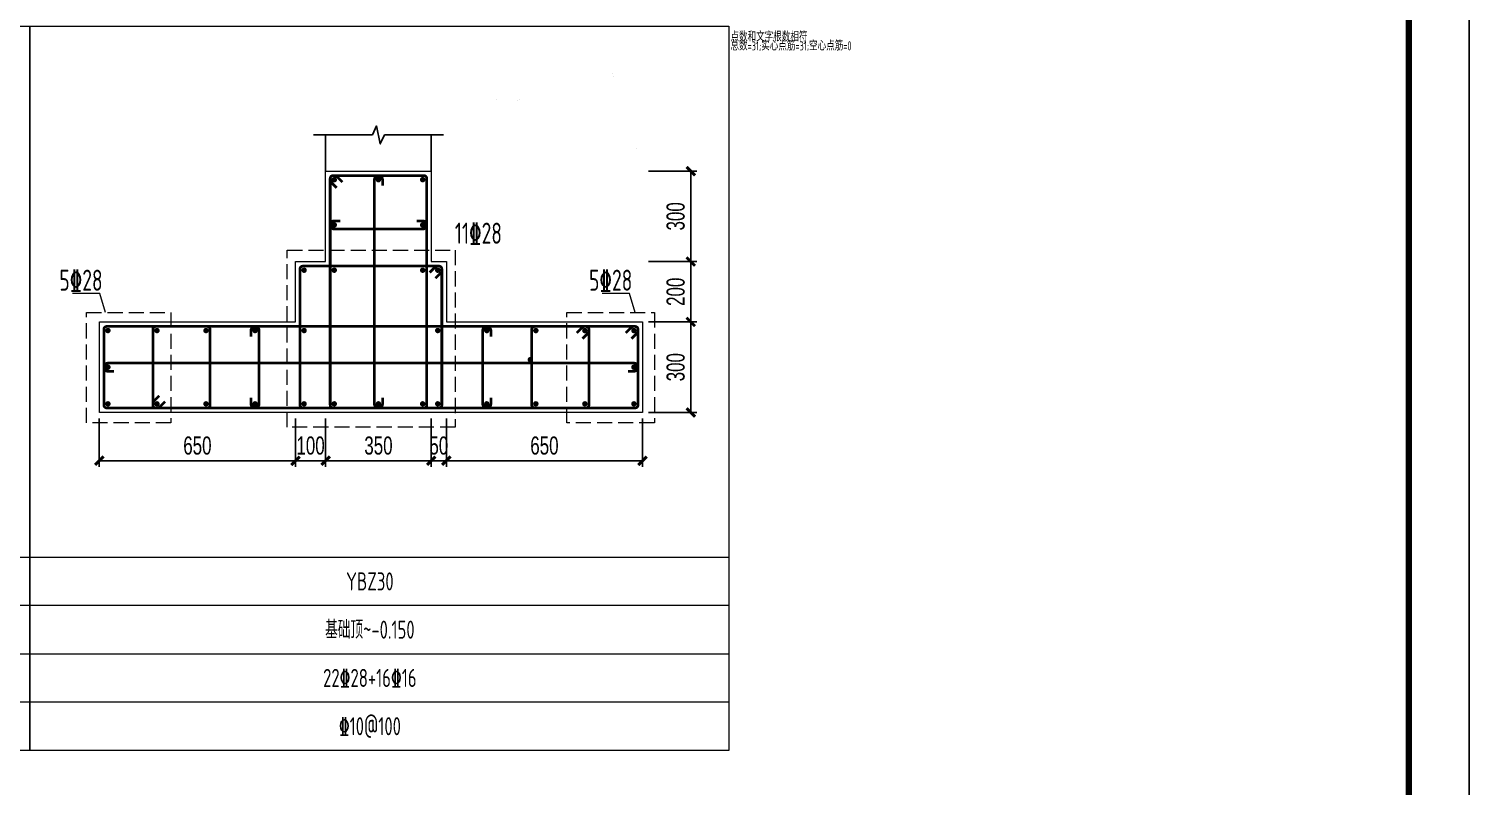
# Model space of a CAD drawing. Extents: x -129922 to 1190196, y -520662 to 139923.
# Drawn here: x 451931 to 475797, y -67891 to -55339 of the extents above; entities that cross this region are included whole.
import ezdxf
from ezdxf.enums import TextEntityAlignment as Align

# ---------------------------------------------------------------- set-up
doc = ezdxf.new("R2010")
doc.units = 0
doc.header["$LTSCALE"] = 1000
doc.header["$MEASUREMENT"] = 0
doc.linetypes.add('DASH', pattern=[0.35, 0.25, -0.1])
for name, color, linetype, lineweight in [('S-墙柱-编号', 4, 'Continuous', 20), ('S-大样-REIN', 1, 'Continuous', 20), ('S-大样-实线', 2, 'Continuous', 20), ('S-板-楼板负筋', 1, 'Continuous', 20), ('S-通用-TAB', 7, 'Continuous', 20)]:
    doc.layers.add(name, color=color, linetype=linetype, lineweight=lineweight)
for name, color, linetype in [('S-大样-实线-pdx', 7, 'Continuous'), ('Y-云图图框', 7, 'Continuous'), ('z-计算配筋', 7, 'Continuous'), ('z-详图标注', 3, 'Continuous')]:
    doc.layers.add(name, color=color, linetype=linetype)
doc.layers.add('配箍校核', color=34, linetype='Continuous', plot=False)
doc.styles.add('_YT_Name', font='', dxfattribs={"width": 0.8})
doc.styles.add('_YT_Sign_Text', font='ros.shx', dxfattribs={"width": 0.8, "bigfont": 'hztxt.shx'})
doc.styles.add('BW_Dim', font='Bweng.shx', dxfattribs={"width": 0.7, "bigfont": 'hztxt.shx'})
doc.styles.add('BW_Rein', font='tssdeng.shx', dxfattribs={"width": 0.7, "bigfont": 'hztxt.shx'})
doc.styles.get("Standard").update_dxf_attribs({"font": 'gbenor.shx', "bigfont": 'gbcbig.shx'})
doc.styles.add('TSSD_Rein', font='tssdeng.shx', dxfattribs={"width": 0.7, "bigfont": 'hztxt.shx'})
doc.styles.get('_YT_Name').set_extended_font_data('SimHei')
doc.dimstyles.new('Cyz_20_100', dxfattribs={"dimtxt": 300, "dimasz": 100, "dimexe": 100, "dimexo": 100, "dimgap": 100, "dimtad": 1, "dimdec": 0, "dimlfac": 0.2, "dimzin": 0, "dimdsep": 46, "dimtxsty": 'BW_Dim', "dimblk": '_bwk', "dimcen": 0, "dimclrt": 7, "dimadec": 0, "dimazin": 0, "dimtfac": 1, "dimtdec": 0, "dimtix": 1, "dimtmove": 2, "dimatfit": 0, "dimfxl": 0, "dimtolj": 1, "dimtzin": 0, "dimarcsym": 0})

# ---------------------------------------------------------------- blocks, each defined once
blk = doc.blocks.new('_bwk')
blk.add_line((-1, 0), (0, 0))
at = {"const_width": 0.5}
blk.add_lwpolyline([(-0.7, -0.7), (0.7, 0.7)], dxfattribs=at)
blk = doc.blocks.new('*D842')
at = {"layer": 'Defpoints', "color": 0, "transparency": 16777216}
for p in [(462099, -60197), (462899, -60197), (462099, -61697)]:
    blk.add_point(p, dxfattribs=at)
at = {"layer": 'z-详图标注', "color": 0, "lineweight": -2, "transparency": 16777216}
for p, q in [((462199, -60197), (462999, -60197)), ((462899, -61597), (462899, -60297)), ((462199, -61697), (462999, -61697))]:
    blk.add_line(p, q, dxfattribs=at)
at = {"layer": 'z-详图标注', "color": 0, "lineweight": -2, "transparency": 16777216, "xscale": 100, "yscale": 100, "zscale": 100}
for p, rotation in [((462899, -60197), 90), ((462899, -61697), 270)]:
    blk.add_blockref('_bwk', p, dxfattribs=dict(at, rotation=rotation))
at = {"layer": 'z-详图标注', "color": 7, "transparency": 16777216, "insert": (462649, -60947), "char_height": 300, "attachment_point": 5, "rotation": 90, "style": 'BW_Dim'}
blk.add_mtext('\\A1;300', dxfattribs=at)
blk = doc.blocks.new('*D843')
at = {"layer": 'Defpoints', "color": 0, "transparency": 16777216}
for p in [(462099, -59197), (462899, -59197), (462099, -60197)]:
    blk.add_point(p, dxfattribs=at)
at = {"layer": 'z-详图标注', "color": 0, "lineweight": -2, "transparency": 16777216}
for p, q in [((462199, -59197), (462999, -59197)), ((462899, -60097), (462899, -59297)), ((462199, -60197), (462999, -60197))]:
    blk.add_line(p, q, dxfattribs=at)
at = {"layer": 'z-详图标注', "color": 0, "lineweight": -2, "transparency": 16777216, "xscale": 100, "yscale": 100, "zscale": 100}
for p, rotation in [((462899, -59197), 90), ((462899, -60197), 270)]:
    blk.add_blockref('_bwk', p, dxfattribs=dict(at, rotation=rotation))
at = {"layer": 'z-详图标注', "color": 7, "transparency": 16777216, "insert": (462649, -59697), "char_height": 300, "attachment_point": 5, "rotation": 90, "style": 'BW_Dim'}
blk.add_mtext('\\A1;200', dxfattribs=at)
blk = doc.blocks.new('*D844')
at = {"layer": 'Defpoints', "color": 0, "transparency": 16777216}
for p in [(462099, -57697), (462899, -57697), (462099, -59197)]:
    blk.add_point(p, dxfattribs=at)
at = {"layer": 'z-详图标注', "color": 0, "lineweight": -2, "transparency": 16777216}
for p, q in [((462199, -57697), (462999, -57697)), ((462899, -59097), (462899, -57797)), ((462199, -59197), (462999, -59197))]:
    blk.add_line(p, q, dxfattribs=at)
at = {"layer": 'z-详图标注', "color": 0, "lineweight": -2, "transparency": 16777216, "xscale": 100, "yscale": 100, "zscale": 100}
for p, rotation in [((462899, -57697), 90), ((462899, -59197), 270)]:
    blk.add_blockref('_bwk', p, dxfattribs=dict(at, rotation=rotation))
at = {"layer": 'z-详图标注', "color": 7, "transparency": 16777216, "insert": (462649, -58447), "char_height": 300, "attachment_point": 5, "rotation": 90, "style": 'BW_Dim'}
blk.add_mtext('\\A1;300', dxfattribs=at)
blk = doc.blocks.new('*D845')
at = {"layer": 'Defpoints', "color": 0, "transparency": 16777216}
for p in [(453099, -61697), (456349, -61697), (456349, -62497)]:
    blk.add_point(p, dxfattribs=at)
at = {"layer": 'z-详图标注', "color": 0, "lineweight": -2, "transparency": 16777216}
for p, q in [((453099, -61797), (453099, -62597)), ((456349, -61797), (456349, -62597)), ((453199, -62497), (456249, -62497))]:
    blk.add_line(p, q, dxfattribs=at)
at = {"layer": 'z-详图标注', "color": 0, "lineweight": -2, "transparency": 16777216, "xscale": 100, "yscale": 100, "zscale": 100, "rotation": 180}
blk.add_blockref('_bwk', (453099, -62497), dxfattribs=at)
at = {"layer": 'z-详图标注', "color": 0, "lineweight": -2, "transparency": 16777216, "xscale": 100, "yscale": 100, "zscale": 100}
blk.add_blockref('_bwk', (456349, -62497), dxfattribs=at)
at = {"layer": 'z-详图标注', "color": 7, "transparency": 16777216, "insert": (454724, -62247), "char_height": 300, "attachment_point": 5, "style": 'BW_Dim'}
blk.add_mtext('\\A1;650', dxfattribs=at)
blk = doc.blocks.new('*D846')
at = {"layer": 'Defpoints', "color": 0, "transparency": 16777216}
for p in [(456349, -61697), (456849, -61697), (456849, -62497)]:
    blk.add_point(p, dxfattribs=at)
at = {"layer": 'z-详图标注', "color": 0, "lineweight": -2, "transparency": 16777216}
for p, q in [((456349, -61797), (456349, -62597)), ((456849, -61797), (456849, -62597)), ((456249, -62497), (456149, -62497)), ((456349, -62497), (456849, -62497)), ((456949, -62497), (457049, -62497))]:
    blk.add_line(p, q, dxfattribs=at)
at = {"layer": 'z-详图标注', "color": 0, "lineweight": -2, "transparency": 16777216, "xscale": 100, "yscale": 100, "zscale": 100}
blk.add_blockref('_bwk', (456349, -62497), dxfattribs=at)
at = {"layer": 'z-详图标注', "color": 0, "lineweight": -2, "transparency": 16777216, "xscale": 100, "yscale": 100, "zscale": 100, "rotation": 180}
blk.add_blockref('_bwk', (456849, -62497), dxfattribs=at)
at = {"layer": 'z-详图标注', "color": 7, "transparency": 16777216, "insert": (456599, -62247), "char_height": 300, "attachment_point": 5, "style": 'BW_Dim'}
blk.add_mtext('\\A1;100', dxfattribs=at)
blk = doc.blocks.new('*D847')
at = {"layer": 'Defpoints', "color": 0, "transparency": 16777216}
for p in [(456849, -61697), (458599, -61697), (458599, -62497)]:
    blk.add_point(p, dxfattribs=at)
at = {"layer": 'z-详图标注', "color": 0, "lineweight": -2, "transparency": 16777216}
for p, q in [((456849, -61797), (456849, -62597)), ((458599, -61797), (458599, -62597)), ((456949, -62497), (458499, -62497))]:
    blk.add_line(p, q, dxfattribs=at)
at = {"layer": 'z-详图标注', "color": 0, "lineweight": -2, "transparency": 16777216, "xscale": 100, "yscale": 100, "zscale": 100, "rotation": 180}
blk.add_blockref('_bwk', (456849, -62497), dxfattribs=at)
at = {"layer": 'z-详图标注', "color": 0, "lineweight": -2, "transparency": 16777216, "xscale": 100, "yscale": 100, "zscale": 100}
blk.add_blockref('_bwk', (458599, -62497), dxfattribs=at)
at = {"layer": 'z-详图标注', "color": 7, "transparency": 16777216, "insert": (457724, -62247), "char_height": 300, "attachment_point": 5, "style": 'BW_Dim'}
blk.add_mtext('\\A1;350', dxfattribs=at)
blk = doc.blocks.new('*D848')
at = {"layer": 'Defpoints', "color": 0, "transparency": 16777216}
for p in [(458599, -61697), (458849, -61697), (458849, -62497)]:
    blk.add_point(p, dxfattribs=at)
at = {"layer": 'z-详图标注', "color": 0, "lineweight": -2, "transparency": 16777216}
for p, q in [((458599, -61797), (458599, -62597)), ((458849, -61797), (458849, -62597)), ((458499, -62497), (458399, -62497)), ((458599, -62497), (458849, -62497)), ((458949, -62497), (459049, -62497))]:
    blk.add_line(p, q, dxfattribs=at)
at = {"layer": 'z-详图标注', "color": 0, "lineweight": -2, "transparency": 16777216, "xscale": 100, "yscale": 100, "zscale": 100}
blk.add_blockref('_bwk', (458599, -62497), dxfattribs=at)
at = {"layer": 'z-详图标注', "color": 0, "lineweight": -2, "transparency": 16777216, "xscale": 100, "yscale": 100, "zscale": 100, "rotation": 180}
blk.add_blockref('_bwk', (458849, -62497), dxfattribs=at)
at = {"layer": 'z-详图标注', "color": 7, "transparency": 16777216, "insert": (458724, -62247), "char_height": 300, "attachment_point": 5, "style": 'BW_Dim'}
blk.add_mtext('\\A1;50', dxfattribs=at)
blk = doc.blocks.new('*D849')
at = {"layer": 'Defpoints', "color": 0, "transparency": 16777216}
for p in [(458849, -61697), (462099, -61697), (462099, -62497)]:
    blk.add_point(p, dxfattribs=at)
at = {"layer": 'z-详图标注', "color": 0, "lineweight": -2, "transparency": 16777216}
for p, q in [((458849, -61797), (458849, -62597)), ((462099, -61797), (462099, -62597)), ((458949, -62497), (461999, -62497))]:
    blk.add_line(p, q, dxfattribs=at)
at = {"layer": 'z-详图标注', "color": 0, "lineweight": -2, "transparency": 16777216, "xscale": 100, "yscale": 100, "zscale": 100, "rotation": 180}
blk.add_blockref('_bwk', (458849, -62497), dxfattribs=at)
at = {"layer": 'z-详图标注', "color": 0, "lineweight": -2, "transparency": 16777216, "xscale": 100, "yscale": 100, "zscale": 100}
blk.add_blockref('_bwk', (462099, -62497), dxfattribs=at)
at = {"layer": 'z-详图标注', "color": 7, "transparency": 16777216, "insert": (460474, -62247), "char_height": 300, "attachment_point": 5, "style": 'BW_Dim'}
blk.add_mtext('\\A1;650', dxfattribs=at)
blk = doc.blocks.new('ECMCTK_A1_横_单行图名--0')
at = {"color": 4}
blk.add_lwpolyline([(0, 0), (841, 0), (841, 594), (0, 594)], close=True, dxfattribs=at)
at = {"const_width": 1}
blk.add_lwpolyline([(25, 10), (831, 10), (831, 584), (25, 584)], close=True, dxfattribs=at)
at = {"color": 80, "flags": 3}
for tag, height, p in [('YTHQINS', 3, (34.31, 585.5)), ('ECMCKEY', 3, (292.07, 288.23)), ('YTTQINS', 5.62, (848.03, 12.81)), ('YTFRAME', 3, (652.76, 5.84)), ('YTBARCODE_T1', 3, (749.78, 5.95))]:
    blk.add_attdef(tag, text='', height=height, dxfattribs=at).set_placement(p, align=Align.MIDDLE_CENTER)
for tag, height, style, width, p in [('证书编号', 4, '_YT_Sign_Text', 0.8, (708.87, 43.81)), ('审查批准号', 4, '_YT_Sign_Text', 0.8, (761.06, 43.81)), ('工程号', 4, '_YT_Sign_Text', 0.5, (804.08, 44.12)), ('设计单位', 6, '_YT_Name', 0.8, (623.75, 38.6)), ('建设单位', 4, '_YT_Sign_Text', 0.8, (734.96, 36.11)), ('阶段', 4, '_YT_Sign_Text', 0.8, (804.08, 35.81)), ('项目号', 4, '_YT_Sign_Text', 0.5, (822.08, 33.72)), ('项目名称', 4, '_YT_Sign_Text', 0.8, (734.96, 28.11)), ('专业', 4, '_YT_Sign_Text', 0.8, (804.08, 27.31)), ('图纸编号', 4, '_YT_Sign_Text', 0.5, (803.93, 19.36)), ('图纸名称', 4.5, '_YT_Name', 0.8, (735.39, 15.06)), ('版本号', 4, '_YT_Sign_Text', 0.8, (822.08, 13)), ('出图比例', 4.2, '_YT_Sign_Text', 0.8, (681.82, 11.78)), ('日期', 4, '_YT_Sign_Text', 0.5, (803.88, 12.13))]:
    blk.add_attdef(tag, text='', height=height, dxfattribs=dict(style=style, width=width)).set_placement(p, align=Align.CENTER)
at = {"style": '_YT_Sign_Text', "width": 0.8, "flags": 3}
for tag, p, height in [('{校对人}', (658.35, 26.53), 6.24), ('[审定人]', (590.95, 27.81), 4.1), ('{审定人}', (605.87, 26.45), 6.24), ('[校对人]', (642.23, 27.82), 4.1), ('[审核人]', (591.01, 19.76), 4.1), ('{审核人}', (606.98, 18.44), 6.24), ('[设计人]', (642.47, 20.21), 4.1), ('{设计人}', (658.48, 18.54), 6.24), ('{项目负责人}', (608.28, 10.72), 6.24), ('{专业负责人}', (658.58, 10.36), 6.24), ('[项目负责人]', (590.78, 12.01), 4.1), ('[专业负责人]', (642.74, 11.77), 4.1)]:
    blk.add_attdef(tag, p, '', height=height, dxfattribs=at)
at = {"color": 80, "flags": 3}
for tag, p in [('YTQRCODE', (551.04, 11.91)), ('YTBZSIT', (25, 10)), ('EXT_TK_LEFT', (25, 10))]:
    blk.add_attdef(tag, p, '', height=3, dxfattribs=at)

msp = doc.modelspace()

# ---------------------------------------------------------------- linework, layer by layer
at = {"layer": 'S-墙柱-编号', "linetype": 'DASH'}
for points in [[(456213.7, -59007.1), (458994, -59007.1), (458994, -61938), (456213.7, -61938)], [(452886.3, -60041.2), (454286.3, -60041.2), (454286.3, -61869.7), (452886.3, -61869.7)], [(460845.3, -60041.2), (462295.3, -60041.2), (462295.3, -61869.7), (460845.3, -61869.7)]]:
    msp.add_lwpolyline(points, close=True, dxfattribs=at)
at = {"layer": 'S-墙柱-编号'}
for points in [[(453202.3, -60041.2), (453106.3, -59722.7), (452652.8, -59722.7)], [(461979.3, -60041.2), (461883.3, -59722.7), (461429.8, -59722.7)]]:
    msp.add_lwpolyline(points, dxfattribs=at)
at = {"layer": 'S-大样-REIN', "const_width": 45}
for points in [[(456969.2, -57839.4, 1), (457014.2, -57839.4, 1)], [(457701.7, -57839.4, 1), (457746.7, -57839.4, 1)], [(458434.2, -57839.4, 1), (458479.2, -57839.4, 1)], [(456969.2, -58589.4, 1), (457014.2, -58589.4, 1)], [(458434.2, -58589.4, 1), (458479.2, -58589.4, 1)], [(456469.2, -59339.4, 1), (456514.2, -59339.4, 1)], [(456969.2, -59339.4, 1), (457014.2, -59339.4, 1)], [(458434.2, -59339.4, 1), (458479.2, -59339.4, 1)], [(458684.2, -59339.4, 1), (458729.2, -59339.4, 1)], [(453219.2, -60339.4, 1), (453264.2, -60339.4, 1)], [(454031.7, -60339.4, 1), (454076.7, -60339.4, 1)], [(454844.2, -60339.4, 1), (454889.2, -60339.4, 1)], [(455656.7, -60339.4, 1), (455701.7, -60339.4, 1)], [(456469.2, -60339.4, 1), (456514.2, -60339.4, 1)], [(458684.2, -60339.4, 1), (458729.2, -60339.4, 1)], [(459496.7, -60339.4, 1), (459541.7, -60339.4, 1)], [(460309.2, -60339.4, 1), (460354.2, -60339.4, 1)], [(461121.7, -60339.4, 1), (461166.7, -60339.4, 1)], [(461934.2, -60339.4, 1), (461979.2, -60339.4, 1)], [(460219.2, -60821.9, 1), (460264.2, -60821.9, 1)], [(453219.2, -60946.9, 1), (453264.2, -60946.9, 1)], [(461934.2, -60946.9, 1), (461979.2, -60946.9, 1)], [(453219.2, -61554.4, 1), (453264.2, -61554.4, 1)], [(454031.7, -61554.4, 1), (454076.7, -61554.4, 1)], [(454844.2, -61554.4, 1), (454889.2, -61554.4, 1)], [(455656.7, -61554.4, 1), (455701.7, -61554.4, 1)], [(456469.2, -61554.4, 1), (456514.2, -61554.4, 1)], [(456969.2, -61554.4, 1), (457014.2, -61554.4, 1)], [(457701.7, -61554.4, 1), (457746.7, -61554.4, 1)], [(458434.2, -61554.4, 1), (458479.2, -61554.4, 1)], [(458684.2, -61554.4, 1), (458729.2, -61554.4, 1)], [(459496.7, -61554.4, 1), (459541.7, -61554.4, 1)], [(460309.2, -61554.4, 1), (460354.2, -61554.4, 1)], [(461121.7, -61554.4, 1), (461166.7, -61554.4, 1)], [(461934.2, -61554.4, 1), (461979.2, -61554.4, 1)]]:
    msp.add_lwpolyline(points, format="xyb", close=True, dxfattribs=at)
at = {"layer": 'S-大样-实线'}
msp.add_lwpolyline([(453099.2, -60196.9), (456349.2, -60196.9), (456349.2, -59196.9), (456849.2, -59196.9), (456849.2, -57696.9), (458599.2, -57696.9), (458599.2, -59196.9), (458849.2, -59196.9), (458849.2, -60196.9), (462099.2, -60196.9), (462099.2, -61696.9), (453099.2, -61696.9)], close=True, dxfattribs=at)
at = {"layer": 'S-大样-实线-pdx'}
for points in [[(456649.2, -57096.9), (457624.2, -57096.9), (457694.2, -56946.9), (457754.2, -57246.9), (457824.2, -57096.9), (458799.2, -57096.9)], [(456849.2, -57696.9), (456849.2, -57096.9)], [(458599.2, -57696.9), (458599.2, -57096.9)]]:
    msp.add_lwpolyline(points, dxfattribs=at)
at = {"layer": 'S-板-楼板负筋'}
for points, const_width in [([(460733.9, -55324.4), (460687.9, -55278.5, 0.1989124), (460670.9, -55271.4), (460657.1, -55271.4, 0.4142136), (460633.1, -55295.4), (460633.1, -57172.4, 0.4142136), (460657.1, -57196.4), (461409.1, -57196.4, 0.4142136), (461433.1, -57172.4), (461433.1, -55295.4, 0.4142136), (461409.1, -55271.4), (460657.1, -55271.4, 0.4142136), (460633.1, -55295.4), (460633.1, -55309.2, 0.1989124), (460640.2, -55326.2), (460686.1, -55372.1)], 0.1), ([(461123.1, -57243.9), (461123.1, -57293.9, -1), (461055.6, -57293.9), (461055.6, -55436.4, -1), (461123.1, -55436.4), (461123.1, -55486.4)], 0.1), ([(461480.6, -55702.7), (461530.6, -55702.7, -1), (461530.6, -55770.2), (460798.1, -55770.2, -1), (460798.1, -55702.7), (460848.1, -55702.7)], 0.1), ([(461561.4, -56178.4), (461607.4, -56132.4, 0.1989124), (461614.4, -56115.5), (461614.4, -56101.7, 0.4142136), (461590.4, -56077.7), (460463.4, -56077.7, 0.4142136), (460439.4, -56101.7), (460439.4, -57228.7, 0.4142136), (460463.4, -57252.7), (461590.4, -57252.7, 0.4142136), (461614.4, -57228.7), (461614.4, -56101.7, 0.4142136), (461590.4, -56077.7), (461576.6, -56077.7, 0.1989124), (461559.6, -56084.7), (461513.7, -56130.7)], 0.1), ([(463242.7, -56622.1), (463288.6, -56576.2, 0.1989124), (463295.6, -56559.2), (463295.6, -56545.4, 0.4142136), (463271.6, -56521.4), (458894.6, -56521.4, 0.4142136), (458870.6, -56545.4), (458870.6, -57172.4, 0.4142136), (458894.6, -57196.4), (463271.6, -57196.4, 0.4142136), (463295.6, -57172.4), (463295.6, -56545.4, 0.4142136), (463271.6, -56521.4), (463257.9, -56521.4, 0.1989124), (463240.9, -56528.5), (463194.9, -56574.4)], 0.1), ([(459321.4, -57124.7), (459275.4, -57170.6, -0.1989124), (459258.4, -57177.7), (459244.6, -57177.7, -0.4142136), (459220.6, -57153.7), (459220.6, -56526.7, -0.4142136), (459244.6, -56502.7), (459670.4, -56502.7, -0.4142136), (459694.4, -56526.7), (459694.4, -57153.7, -0.4142136), (459670.4, -57177.7), (459244.6, -57177.7, -0.4142136), (459220.6, -57153.7), (459220.6, -57139.9, -0.1989124), (459227.7, -57122.9), (459273.6, -57077)], 0.1), ([(460033.1, -56586.4), (460033.1, -56536.4, -1), (460100.6, -56536.4), (460100.6, -57143.9, -1), (460033.1, -57143.9), (460033.1, -57093.9)], 0.1), ([(462020.6, -57243.9), (462020.6, -57293.9, -1), (461953.1, -57293.9), (461953.1, -56686.4, -1), (462020.6, -56686.4), (462020.6, -56736.4)], 0.1), ([(462732.4, -56705.7), (462778.4, -56659.7, -0.1989124), (462795.4, -56652.7), (462809.1, -56652.7, -0.4142136), (462833.1, -56676.7), (462833.1, -57303.7, -0.4142136), (462809.1, -57327.7), (462383.4, -57327.7, -0.4142136), (462359.4, -57303.7), (462359.4, -56676.7, -0.4142136), (462383.4, -56652.7), (462809.1, -56652.7, -0.4142136), (462833.1, -56676.7), (462833.1, -56690.5, -0.1989124), (462826.1, -56707.4), (462780.2, -56753.4)], 0.1), ([(458823.1, -56948.9), (458773.1, -56948.9, -1), (458773.1, -56881.4), (463130.6, -56881.4, -1), (463130.6, -56948.9), (463080.6, -56948.9)], 0.1), ([(457125.6, -57877.9), (457033.7, -57786, 0.1989124), (456999.8, -57771.9), (456972.2, -57771.9, 0.4142136), (456924.2, -57819.9), (456924.2, -61573.9, 0.4142136), (456972.2, -61621.9), (458476.2, -61621.9, 0.4142136), (458524.2, -61573.9), (458524.2, -57819.9, 0.4142136), (458476.2, -57771.9), (456972.2, -57771.9, 0.4142136), (456924.2, -57819.9), (456924.2, -57847.5, 0.1989124), (456938.2, -57881.5), (457030.2, -57973.4)], 45), ([(457791.7, -61454.4), (457791.7, -61554.4, -1), (457656.7, -61554.4), (457656.7, -57839.4, -1), (457791.7, -57839.4), (457791.7, -57939.4)], 45), ([(458356.7, -58521.9), (458456.7, -58521.9, -1), (458456.7, -58656.9), (456991.7, -58656.9, -1), (456991.7, -58521.9), (457091.7, -58521.9)], 45), ([(458668.2, -59473.4), (458760.1, -59381.5, 0.1989124), (458774.2, -59347.5), (458774.2, -59319.9, 0.4142136), (458726.2, -59271.9), (456472.2, -59271.9, 0.4142136), (456424.2, -59319.9), (456424.2, -61573.9, 0.4142136), (456472.2, -61621.9), (458726.2, -61621.9, 0.4142136), (458774.2, -61573.9), (458774.2, -59319.9, 0.4142136), (458726.2, -59271.9), (458698.6, -59271.9, 0.1989124), (458664.7, -59286), (458572.7, -59377.9)], 45), ([(461918.2, -60473.4), (462010.1, -60381.5, 0.1989124), (462024.2, -60347.5), (462024.2, -60319.9, 0.4142136), (461976.2, -60271.9), (453222.2, -60271.9, 0.4142136), (453174.2, -60319.9), (453174.2, -61573.9, 0.4142136), (453222.2, -61621.9), (461976.2, -61621.9, 0.4142136), (462024.2, -61573.9), (462024.2, -60319.9, 0.4142136), (461976.2, -60271.9), (461948.6, -60271.9, 0.1989124), (461914.7, -60286), (461822.7, -60377.9)], 45), ([(454188.1, -61516), (454096.2, -61607.9, -0.1989124), (454062.3, -61621.9), (454034.7, -61621.9, -0.4142136), (453986.7, -61573.9), (453986.7, -60319.9, -0.4142136), (454034.7, -60271.9), (454886.2, -60271.9, -0.4142136), (454934.2, -60319.9), (454934.2, -61573.9, -0.4142136), (454886.2, -61621.9), (454034.7, -61621.9, -0.4142136), (453986.7, -61573.9), (453986.7, -61546.4, -0.1989124), (454000.7, -61512.4), (454092.7, -61420.5)], 45), ([(455611.7, -60439.4), (455611.7, -60339.4, -1), (455746.7, -60339.4), (455746.7, -61554.4, -1), (455611.7, -61554.4), (455611.7, -61454.4)], 45), ([(459586.7, -61454.4), (459586.7, -61554.4, -1), (459451.7, -61554.4), (459451.7, -60339.4, -1), (459586.7, -60339.4), (459586.7, -60439.4)], 45), ([(461010.2, -60377.9), (461102.2, -60286, -0.1989124), (461136.1, -60271.9), (461163.7, -60271.9, -0.4142136), (461211.7, -60319.9), (461211.7, -61573.9, -0.4142136), (461163.7, -61621.9), (460312.2, -61621.9, -0.4142136), (460264.2, -61573.9), (460264.2, -60319.9, -0.4142136), (460312.2, -60271.9), (461163.7, -60271.9, -0.4142136), (461211.7, -60319.9), (461211.7, -60347.5, -0.1989124), (461197.6, -60381.5), (461105.7, -60473.4)], 45), ([(453341.7, -61014.4), (453241.7, -61014.4, -1), (453241.7, -60879.4), (461956.7, -60879.4, -1), (461956.7, -61014.4), (461856.7, -61014.4)], 45)]:
    msp.add_lwpolyline(points, format="xyb", dxfattribs=dict(at, const_width=const_width))
at = {"layer": 'S-通用-TAB'}
msp.add_lwpolyline([(444946.7, -67296.9), (444946.7, -55296.9), (451946.7, -55296.9), (451946.7, -67296.9), (444946.7, -67296.9), (444946.7, -64096.9), (451946.7, -64096.9), (451946.7, -64896.9), (444946.7, -64896.9), (444946.7, -65696.9), (451946.7, -65696.9), (451946.7, -66496.9), (444946.7, -66496.9), (444946.7, -67296.9)], dxfattribs=at)
msp.add_lwpolyline([(451946.7, -55296.9), (463531.7, -55296.9), (463531.7, -67296.9), (451946.7, -67296.9), (451946.7, -64096.9), (463531.7, -64096.9), (463531.7, -64896.9), (451946.7, -64896.9), (451946.7, -65696.9), (463531.7, -65696.9), (463531.7, -66496.9), (451946.7, -66496.9)], close=True, dxfattribs=at)

# ---------------------------------------------------------------- block references
at = {"layer": 'Y-云图图框', "xscale": 100, "yscale": 100, "zscale": 100}
msp.add_blockref('ECMCTK_A1_横_单行图名--0', (391696.7, -89696.9), dxfattribs=at)

# ---------------------------------------------------------------- texts
at = {"layer": 'S-墙柱-编号', "style": 'TSSD_Rein', "width": 0.7}
for s, p in [('11\x8428', (459380.2, -58726.1)), ('5\x8428', (452795.3, -59505.1)), ('5\x8428', (461572.3, -59505.1))]:
    msp.add_text(s, height=350, dxfattribs=at).set_placement(p, align=Align.MIDDLE_CENTER)
at = {"layer": 'z-计算配筋', "color": 3, "style": 'BW_Rein', "width": 0.7}
msp.add_text('YBZ30', height=300, dxfattribs=at).set_placement((457581.7, -64496.9), align=Align.MIDDLE_CENTER)
at = {"layer": 'z-计算配筋', "style": 'BW_Rein', "width": 0.7}
for s, p in [('基础顶~-0.150', (457581.7, -65296.9)), ('22\x8428+16\x8416', (457581.7, -66096.9)), ('\x8410@100', (457581.7, -66896.9))]:
    msp.add_text(s, height=300, dxfattribs=at).set_placement(p, align=Align.MIDDLE_CENTER)
at = {"layer": '配箍校核', "style": 'BW_Rein', "width": 0.7}
for s, p in [('点数和文字根数相符', (463556.7, -55546.9)), ('总数=31;实心点筋=31;空心点筋=0', (463556.7, -55696.9))]:
    msp.add_text(s, height=150, dxfattribs=at).set_placement(p)

# ---------------------------------------------------------------- dimensions: what is measured, and where the dimension line sits
at = {"layer": 'z-详图标注'}
for base, p1, p2, picture, middle in [((462899.2, -57696.9), (462099.2, -59196.9), (462099.2, -57696.9), '*D844', (462649.2, -58446.9)), ((462899.2, -59196.9), (462099.2, -60196.9), (462099.2, -59196.9), '*D843', (462649.2, -59696.9)), ((462899.2, -60196.9), (462099.2, -61696.9), (462099.2, -60196.9), '*D842', (462649.2, -60946.9))]:
    dim = msp.add_linear_dim(base=base, p1=p1, p2=p2, angle=90, dimstyle='Cyz_20_100', dxfattribs=at)
    dim.commit()
    dim.dimension.update_dxf_attribs({"geometry": picture, "text_midpoint": middle})
for base, p1, p2, picture, middle in [((456349.2, -62496.9), (453099.2, -61696.9), (456349.2, -61696.9), '*D845', (454724.2, -62246.9)), ((456849.2, -62496.9), (456349.2, -61696.9), (456849.2, -61696.9), '*D846', (456599.2, -62246.9)), ((458599.2, -62496.9), (456849.2, -61696.9), (458599.2, -61696.9), '*D847', (457724.2, -62246.9)), ((458849.2, -62496.9), (458599.2, -61696.9), (458849.2, -61696.9), '*D848', (458724.2, -62246.9)), ((462099.2, -62496.9), (458849.2, -61696.9), (462099.2, -61696.9), '*D849', (460474.2, -62246.9))]:
    dim = msp.add_linear_dim(base=base, p1=p1, p2=p2, dimstyle='Cyz_20_100', dxfattribs=at)
    dim.commit()
    dim.dimension.update_dxf_attribs({"geometry": picture, "text_midpoint": middle})

doc.saveas('drawing.dxf')
